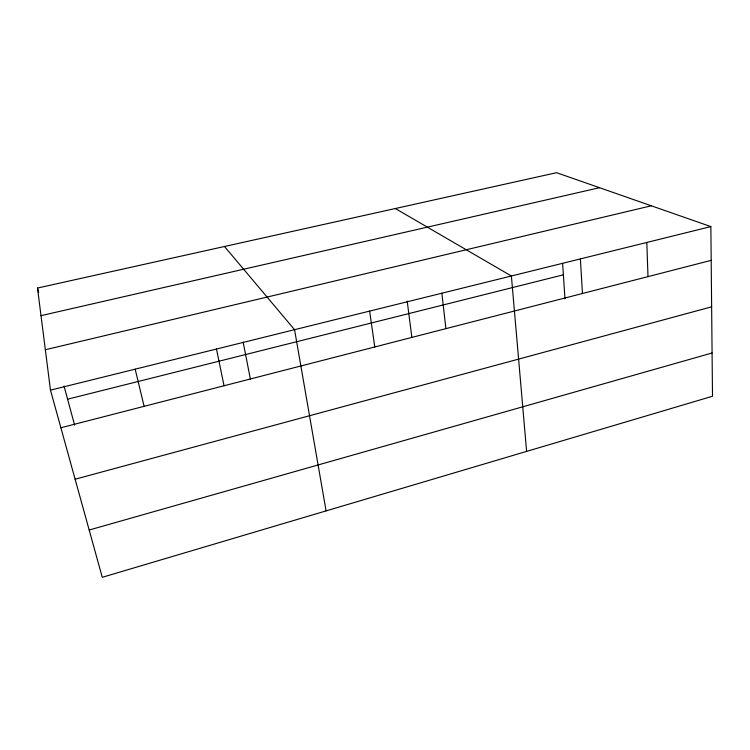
<?xml version="1.0" encoding="UTF-8"?>
<svg xmlns="http://www.w3.org/2000/svg" width="750" height="750" viewBox="0 0 750 750"><rect width="100%" height="100%" fill="white"/><g stroke="black" fill="none" stroke-linecap="round" stroke-linejoin="round"><path stroke-width="1.12" d="M89.184 530.025L712.078 352.997M75.122 479.222L711.638 306.825M60.881 427.762L711.178 260.363M67.603 399.197L563.372 274.809M50.475 390.141L710.859 226.594L712.5 396.244L102.263 577.303L50.475 390.141L37.5 288.047L556.566 172.697L710.859 226.594M45.337 349.753L651.3 205.791M41.006 315.656L599.531 187.706M395.325 208.528L511.388 275.991L526.613 451.397M224.494 246.497L294.553 329.691L326.091 510.891M37.5 288.047L38.691 292.434M64.022 385.988L74.616 425.1M135.169 369.159L144.113 406.331M216.469 349.031L224.044 385.763M243.15 342.084L250.444 379.425M369.628 311.1L374.775 346.959M407.203 301.106L411.863 337.462M441.853 293.212L445.903 328.65M562.622 263.438L564.975 298.819M580.378 258.909L582.45 293.503M646.819 242.447L647.991 276.628"/></g></svg>
